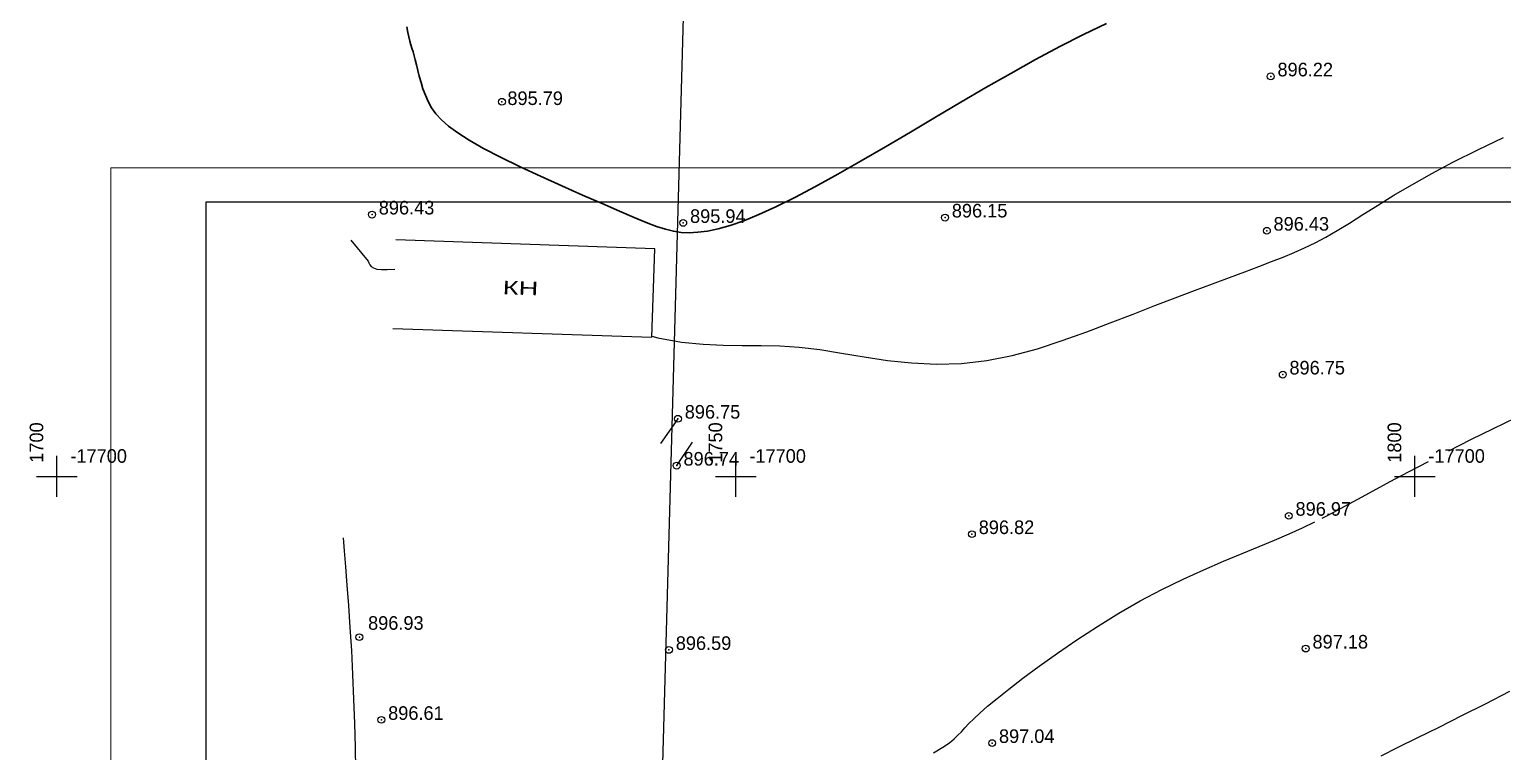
# Model space of a CAD drawing. Header units: millimetres. Extents: x -1114 to 5336, y -18321 to -16715.
# Drawn here: x -1114.4 to -1005.9, y -18219.2 to -18166 of the extents above; entities that cross this region are included whole.
import ezdxf

# ---------------------------------------------------------------- set-up
doc = ezdxf.new("R2010")
doc.units = ezdxf.units.MM
doc.header["$PDMODE"] = 32
doc.header["$PDSIZE"] = 0.5
doc.linetypes.add('CONTI', pattern=[0])
for name, color, linetype in [('GOR_BDEFAULT', 212, 'CONTI'), ('GORIZDEFAULT', 32, 'CONTI'), ('NAD_MDEFAULT', 7, 'CONTI'), ('PI_DTDEFAULT', 3, 'CONTI'), ('PI_OTDEFAULT', 172, 'CONTI'), ('PI_TTDEFAULT', 5, 'CONTI'), ('SETKR', 7, 'CONTI')]:
    doc.layers.add(name, color=color, linetype=linetype)
doc.layers.add('Распечатка EPSON', color=6, linetype='Continuous', lineweight=30, plot=False)
doc.styles.add('1 Цифры отметки', font='', dxfattribs={"height": 1})
doc.styles.add('2. КЖ', font='', dxfattribs={"width": 1.5, "oblique": 1, "height": 1})
doc.styles.get('1 Цифры отметки').set_extended_font_data('Kyrghyz Letterica')
doc.styles.get('2. КЖ').set_extended_font_data('P131')

# ---------------------------------------------------------------- blocks, each defined once
blk = doc.blocks.new('BL_333')
at = {"color": 0}
for p, q in [((0, -1.5), (0, 1.5)), ((-1.5, 0), (1.5, 0))]:
    blk.add_line(p, q, dxfattribs=at)

msp = doc.modelspace()

# ---------------------------------------------------------------- linework, layer by layer
at = {"color": 242, "true_color": 0xcd2027, "extrusion": (-0.01325716974884626, 0.01768293051550256, 0.999755750880501), "elevation": 589.8331356211519}
msp.add_lwpolyline([(11816.23120442711, 13994.96296030176), (11803.7132254632, 13998.75885966596), (11779.60471839021, 14006.06942209178), (11743.85568373051, 14013.71036732785), (11708.10664907081, 14021.35131256394), (11381.79729851056, 13610.22881136304), (11465.06582467756, 13552.52405538412), (11816.23113084898, 13994.96298261328)], dxfattribs=at)
at = {"color": 1, "extrusion": (-0.01325716974884626, 0.01768293051550256, 0.999755750880501), "elevation": 589.833135621152}
msp.add_lwpolyline([(11816.23113084898, 13994.96298261328), (11791.19532007743, 14002.55473671864), (11779.60471839021, 14006.06942209178), (11708.10664907081, 14021.35131256394), (11381.79729851056, 13610.22881136304), (11465.06582467756, 13552.52405538412)], dxfattribs=at)
msp.add_lwpolyline([(-904.6253165122707, -18318.42252066037), (-1101.357331171219, -18318.42252066037), (-1101.357331171219, -18178.69516296932), (-904.6253165122707, -18178.69516296932)], close=True)
msp.add_lwpolyline([(-1087.59663637451, -18188.02686735806), (-1068.528420430756, -18188.67367803827), (-1068.307345717199, -18182.15631444677), (-1087.375561660953, -18181.50950376655)])
for points, elevation in [([(-1066.608549776085, -18194.67104579571), (-1067.886403580793, -18196.50435088048)], 896.75), ([(-1066.698549776085, -18198.12104579571), (-1065.545452956518, -18196.39429131633)], 896.74)]:
    msp.add_lwpolyline(points, dxfattribs=dict(elevation=elevation))
at = {"layer": 'GOR_BDEFAULT', "color": 32, "lineweight": 30}
msp.add_polyline3d([(-1086.578549776084, -18165.81104579572, 896), (-1086.508549776085, -18166.22104579572, 896), (-1086.428549776085, -18166.56104579572, 896), (-1086.358549776085, -18166.86104579571, 896), (-1086.278549776085, -18167.14104579571, 896), (-1086.198549776085, -18167.39104579571, 896), (-1086.118549776085, -18167.66104579571, 896), (-1086.038549776085, -18167.94104579571, 896), (-1085.948549776085, -18168.25104579571, 896), (-1085.858549776085, -18168.61104579571, 896), (-1085.768549776085, -18169.02104579571, 896), (-1085.658549776084, -18169.45104579571, 896), (-1085.528549776085, -18169.91104579571, 896), (-1085.388549776085, -18170.38104579572, 896), (-1085.208549776085, -18170.85104579571, 896), (-1084.998549776084, -18171.32104579571, 896), (-1084.748549776084, -18171.77104579571, 896), (-1084.428549776085, -18172.21104579571, 896), (-1084.018549776085, -18172.67104579571, 896), (-1083.498549776084, -18173.13104579572, 896), (-1082.818549776085, -18173.63104579572, 896), (-1081.978549776085, -18174.17104579571, 896), (-1080.928549776085, -18174.76104579571, 896), (-1079.668549776085, -18175.42104579571, 896), (-1078.238549776085, -18176.11104579571, 896), (-1076.718549776085, -18176.82104579571, 896), (-1075.158549776084, -18177.52104579571, 896), (-1073.628549776085, -18178.20104579571, 896), (-1072.198549776085, -18178.83104579571, 896), (-1070.908549776084, -18179.39104579571, 896), (-1069.838549776085, -18179.85104579571, 896), (-1068.938549776085, -18180.22104579572, 896), (-1068.188549776085, -18180.51104579571, 896), (-1067.528549776085, -18180.72104579572, 896), (-1066.938549776085, -18180.87104579571, 896), (-1066.368549776085, -18180.95104579571, 896), (-1065.788549776085, -18180.97104579572, 896), (-1065.148549776085, -18180.94104579571, 896), (-1064.438549776085, -18180.85104579571, 896), (-1063.648549776085, -18180.69104579571, 896), (-1062.768549776085, -18180.44104579571, 896), (-1061.768549776085, -18180.09104579571, 896), (-1060.648549776085, -18179.64104579571, 896), (-1059.388549776085, -18179.07104579571, 896), (-1057.988549776085, -18178.37104579571, 896), (-1056.468549776085, -18177.56104579572, 896), (-1054.828549776084, -18176.65104579572, 896), (-1053.108549776085, -18175.67104579571, 896), (-1051.318549776085, -18174.64104579571, 896), (-1049.488549776085, -18173.56104579572, 896), (-1047.638549776085, -18172.47104579572, 896), (-1045.778549776085, -18171.37104579571, 896), (-1043.928549776085, -18170.29104579572, 896), (-1042.088549776085, -18169.24104579572, 896), (-1040.278549776085, -18168.23104579571, 896), (-1038.488549776085, -18167.27104579571, 896), (-1036.738549776085, -18166.38104579572, 896), (-1035.038549776085, -18165.58104579571, 896)], dxfattribs=at)
at = {"layer": 'GORIZDEFAULT', "color": 32}
for points in [[(-1068.525978486218, -18188.60168861818, 896.5), (-1068.088549776085, -18188.71104579571, 896.5), (-1066.338549776085, -18189.02104579571, 896.5), (-1064.748549776084, -18189.19104579571, 896.5), (-1063.268549776085, -18189.26104579571, 896.5), (-1061.868549776085, -18189.28104579571, 896.5), (-1060.488549776085, -18189.28104579571, 896.5), (-1059.108549776085, -18189.30104579571, 896.5), (-1057.678549776085, -18189.39104579571, 896.5), (-1056.168549776085, -18189.58104579571, 896.5), (-1054.568549776085, -18189.83104579571, 896.5), (-1052.898549776085, -18190.11104579571, 896.5), (-1051.178549776085, -18190.37104579571, 896.5), (-1049.398549776085, -18190.56104579572, 896.5), (-1047.578549776084, -18190.66104579571, 896.5), (-1045.738549776085, -18190.61104579571, 896.5), (-1043.868549776085, -18190.39104579571, 896.5), (-1041.998549776084, -18190.01104579571, 896.5), (-1040.138549776085, -18189.51104579571, 896.5), (-1038.308549776085, -18188.92104579571, 896.5), (-1036.508549776085, -18188.28104579571, 896.5), (-1034.768549776085, -18187.61104579571, 896.5), (-1033.088549776085, -18186.96104579571, 896.5), (-1031.498549776084, -18186.34104579571, 896.5), (-1029.988549776085, -18185.76104579571, 896.5), (-1028.568549776085, -18185.23104579571, 896.5), (-1027.238549776085, -18184.73104579571, 896.5), (-1025.998549776084, -18184.27104579571, 896.5), (-1024.868549776085, -18183.85104579571, 896.5), (-1023.828549776084, -18183.46104579571, 896.5), (-1022.888549776085, -18183.10104579571, 896.5), (-1022.038549776085, -18182.77104579571, 896.5), (-1021.228549776085, -18182.43104579571, 896.5), (-1020.458549776085, -18182.09104579571, 896.5), (-1019.688549776085, -18181.71104579571, 896.5), (-1018.898549776085, -18181.29104579572, 896.5), (-1018.058549776085, -18180.82104579571, 896.5), (-1017.158549776084, -18180.26104579571, 896.5), (-1016.168549776085, -18179.64104579571, 896.5), (-1015.088549776085, -18178.96104579571, 896.5), (-1013.888549776085, -18178.22104579572, 896.5), (-1012.568549776085, -18177.44104579571, 896.5), (-1011.098549776085, -18176.61104579571, 896.5), (-1009.488549776085, -18175.75104579571, 896.5), (-1007.708549776085, -18174.87104579571, 896.5), (-1005.808549776085, -18173.96104579571, 896.5)], [(-1090.705802608194, -18181.51806948567, 896.5), (-1089.418549776085, -18183.07104579571, 896.5), (-1089.378549776085, -18183.20104579571, 896.5), (-1089.308549776085, -18183.33104579571, 896.5), (-1089.198549776085, -18183.46104579571, 896.5), (-1089.028549776085, -18183.57104579571, 896.5), (-1088.778549776085, -18183.65104579572, 896.5), (-1088.448549776085, -18183.69104579571, 896.5), (-1088.018549776085, -18183.69104579571, 896.5), (-1087.458549776085, -18183.66104579571, 896.5), (-1087.448539010617, -18183.66090278478, 896.5)], [(-1009.838549776085, -18197.03104579571, 897), (-1008.208549776085, -18196.20104579571, 897), (-1006.538549776085, -18195.38104579572, 897), (-1004.918549776085, -18194.60104579571, 897)], [(-1019.158549776084, -18201.98104579571, 897), (-1018.368549776085, -18201.57104579571, 897), (-1017.508549776085, -18201.11104579571, 897), (-1016.538549776085, -18200.58104579571, 897), (-1015.418549776085, -18199.98104579571, 897), (-1014.168549776085, -18199.30104579571, 897), (-1012.798549776085, -18198.58104579571, 897), (-1011.348549776085, -18197.81104579572, 897)], [(-1047.778549776085, -18219.27104579571, 897), (-1047.108549776085, -18218.86104579571, 897), (-1046.618549776085, -18218.53104579571, 897), (-1046.268549776085, -18218.23104579571, 897), (-1045.988549776085, -18217.97104579572, 897), (-1045.738549776085, -18217.71104579571, 897), (-1045.478549776085, -18217.43104579571, 897), (-1045.188549776085, -18217.12104579571, 897), (-1044.818549776085, -18216.76104579571, 897), (-1044.368549776085, -18216.34104579571, 897), (-1043.808549776085, -18215.84104579571, 897), (-1043.108549776085, -18215.26104579571, 897), (-1042.238549776085, -18214.57104579571, 897), (-1041.198549776085, -18213.77104579571, 897), (-1039.998549776084, -18212.88104579572, 897), (-1038.668549776085, -18211.93104579571, 897), (-1037.228549776085, -18210.95104579571, 897), (-1035.718549776085, -18209.96104579571, 897), (-1034.148549776085, -18208.99104579572, 897), (-1032.558549776085, -18208.08104579571, 897), (-1030.968549776085, -18207.24104579572, 897), (-1029.408549776084, -18206.48104579571, 897), (-1027.888549776085, -18205.79104579572, 897), (-1026.428549776085, -18205.16104579571, 897), (-1025.068549776085, -18204.59104579571, 897), (-1023.808549776085, -18204.08104579571, 897), (-1022.688549776085, -18203.61104579571, 897), (-1021.588549776085, -18203.14104579571, 897), (-1020.608549776085, -18202.70104579571, 897), (-1019.708549776085, -18202.26104579571, 897)], [(-1091.268549776085, -18203.45104579571, 897), (-1091.188549776085, -18204.40104579572, 897), (-1091.098549776085, -18205.57104579571, 897), (-1090.988549776085, -18206.92104579571, 897), (-1090.878549776085, -18208.41104579571, 897), (-1090.768549776085, -18210.03104579571, 897), (-1090.658549776084, -18211.74104579572, 897), (-1090.568549776085, -18213.51104579571, 897), (-1090.498549776084, -18215.31104579572, 897), (-1090.438549776085, -18217.11104579571, 897), (-1090.388549776085, -18218.85104579571, 897), (-1090.358549776085, -18220.51104579571, 897)], [(-1014.828549776084, -18219.48104579571, 897.5), (-1013.558549776085, -18218.86104579571, 897.5), (-1012.128549776085, -18218.15104579572, 897.5), (-1010.558549776085, -18217.37104579571, 897.5), (-1008.878549776085, -18216.53104579571, 897.5), (-1007.138549776085, -18215.65104579572, 897.5), (-1005.358549776085, -18214.73104579571, 897.5)]]:
    msp.add_polyline3d(points, dxfattribs=at)
at = {"layer": 'PI_DTDEFAULT', "color": 18, "true_color": 0x000000}
for p in [(-1046.938549776085, -18179.86104579571, 896.148), (-1044.958549776085, -18203.17104579571, 896.816), (-1043.468549776085, -18218.55104579571, 897.044)]:
    msp.add_point(p, dxfattribs=at)
at = {"layer": 'PI_TTDEFAULT', "color": 18, "true_color": 0x000000}
for p in [(-1022.958549776085, -18169.46104579571, 896.22), (-1079.568549776085, -18171.33104579571, 895.82), (-1089.138549776085, -18179.64104579571, 896.43), (-1066.218549776085, -18180.25104579571, 895.94), (-1023.238549776085, -18180.83104579571, 896.43), (-1022.068549776085, -18191.42104579571, 896.75), (-1066.608549776085, -18194.67104579571, 896.75), (-1066.698549776085, -18198.12104579571, 896.74), (-1021.628549776085, -18201.82104579571, 896.97), (-1090.068549776085, -18210.75104579571, 896.93), (-1020.378549776085, -18211.59104579571, 897.18), (-1067.268549776085, -18211.69104579571, 896.59), (-1088.448549776085, -18216.84104579571, 896.61)]:
    msp.add_point(p, dxfattribs=at)
at = {"layer": 'Распечатка EPSON', "color": 6, "lineweight": 0}
msp.add_lwpolyline([(-1108.374910700246, -18176.19515866496), (-902.1253122079161, -18176.19515866496), (-902.1253122079161, -18320.92252496472), (-1108.374910700246, -18320.92252496472)], close=True, dxfattribs=at)

# ---------------------------------------------------------------- block references
at = {"layer": 'SETKR', "color": 18, "true_color": 0x000000}
for p in [(-1112.348549776085, -18198.91104579571), (-1062.348549776085, -18198.91104579571), (-1012.348549776085, -18198.91104579571)]:
    msp.add_blockref('BL_333', p, dxfattribs=at)

# ---------------------------------------------------------------- texts
at = {"layer": 'NAD_MDEFAULT', "color": 7, "style": '1 Цифры отметки'}
for s, p in [('1700', (-1113.348549776085, -18197.91104579571)), ('1700', (-1113.348549776085, -18197.91104579571)), ('1750', (-1063.348549776085, -18197.91104579571)), ('1800', (-1013.348549776085, -18197.91104579571))]:
    msp.add_text(s, height=1, rotation=90, dxfattribs=at).set_placement(p)
for p in [(-1111.348549776085, -18197.91104579571), (-1111.348549776085, -18197.91104579571), (-1061.348549776085, -18197.91104579571), (-1011.348549776085, -18197.91104579571)]:
    msp.add_text('-17700', height=1, dxfattribs=at).set_placement(p)
at = {"layer": 'PI_OTDEFAULT', "color": 18, "true_color": 0x000000, "style": '1 Цифры отметки'}
for s, p in [('896.22', (-1022.458549776085, -18169.46104579571)), ('895.79', (-1079.168549776085, -18171.57104579571)), ('896.43', (-1088.638549776085, -18179.63104579572)), ('896.15', (-1046.438549776085, -18179.85104579571)), ('895.94', (-1065.718549776085, -18180.25104579571)), ('896.43', (-1022.748549776084, -18180.82104579571)), ('896.75', (-1021.578549776084, -18191.41104579571)), ('896.75', (-1066.108549776085, -18194.66104579571)), ('896.74', (-1066.198549776085, -18198.12104579571)), ('896.97', (-1021.128549776085, -18201.81104579572)), ('896.82', (-1044.458549776085, -18203.16104579571)), ('896.93', (-1089.427650281377, -18210.20840454949)), ('896.59', (-1066.768549776085, -18211.69104579571)), ('897.18', (-1019.878549776085, -18211.59104579571)), ('896.61', (-1087.948549776085, -18216.84104579571)), ('897.04', (-1042.968549776085, -18218.54104579572))]:
    msp.add_text(s, height=1, dxfattribs=at).set_placement(p)
at = {"layer": 'PI_OTDEFAULT', "color": 18, "true_color": 0x000000, "style": '2. КЖ', "oblique": 1, "width": 1.5}
msp.add_text('КН', height=0.9999999999999999, rotation=358.4338152762706, dxfattribs=at).set_placement((-1079.529904969398, -18185.50820260633))

doc.saveas('drawing.dxf')
